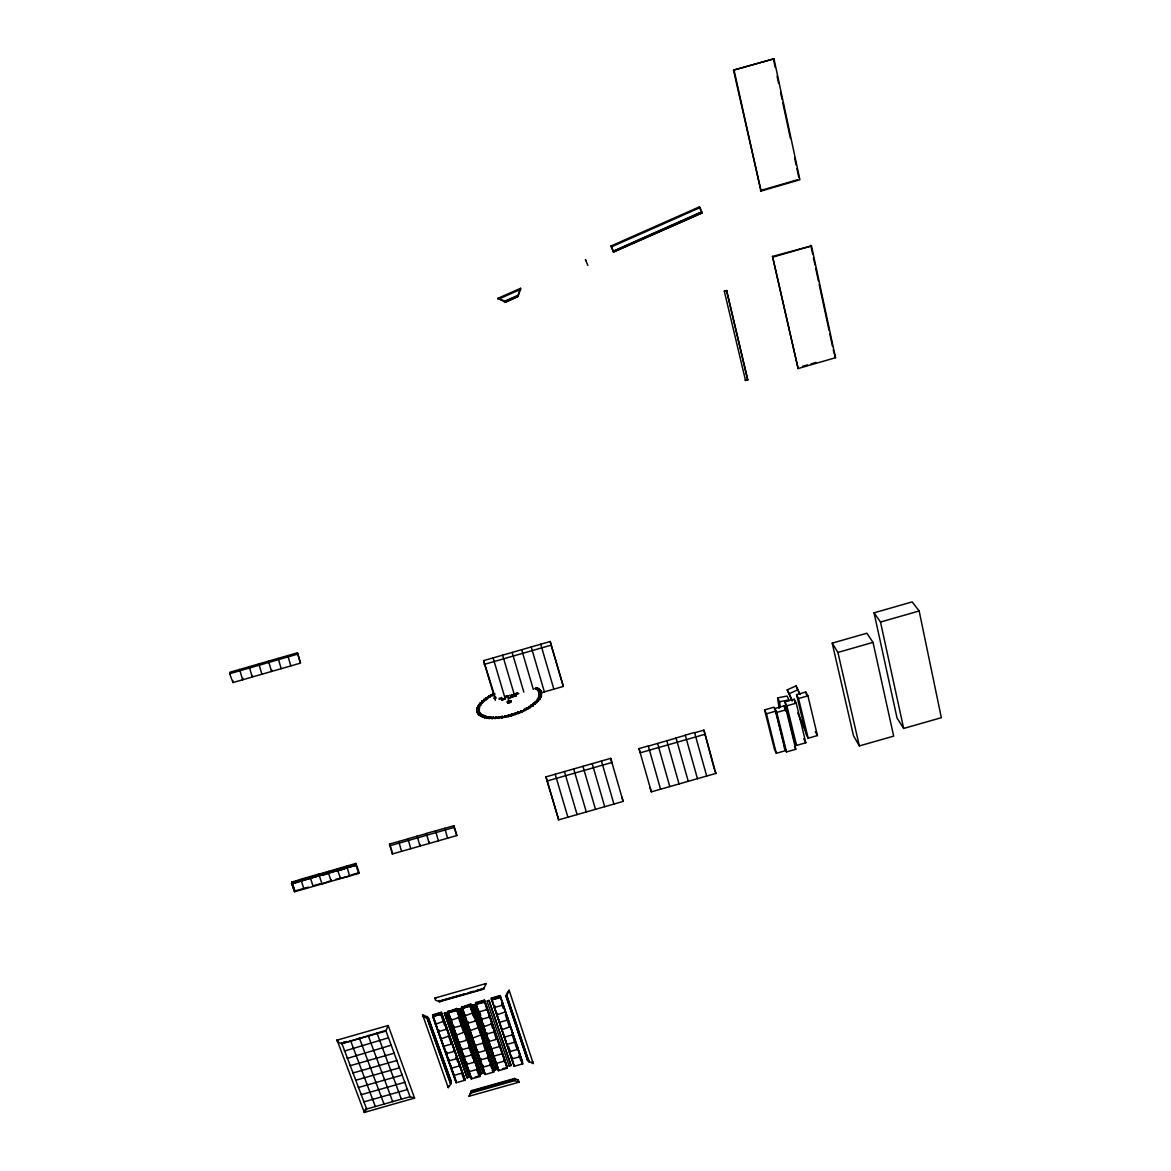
<?xml version="1.0" encoding="UTF-8"?>
<svg xmlns="http://www.w3.org/2000/svg" width="1171" height="1171" viewBox="0 0 1171 1171"><rect width="100%" height="100%" fill="white"/><g stroke="black" fill="none" stroke-linecap="round" stroke-linejoin="round"><path stroke-width="1.5" d="M379.711 1041.048L379.711 1040.287M388.216 1026.674L388.128 1025.503L337.043 1040.141L337.468 1041.839L341.639 1043.698L385.786 1031.153L388.201 1025.547L414.563 1098.091L364.313 1112.435L366.655 1108.234L364.752 1112.069M378.584 1089.762L378.584 1088.986M379.141 1065.551L379.141 1064.776M375.862 1082.546L375.862 1081.77M376.403 1058.247L376.403 1057.486M376.96 1032.91L401.36 1099.188L401.36 1098.398M375.335 1105.775L375.335 1106.566L350.495 1040.434M372.612 1099.423L372.612 1098.632M373.125 1075.3L373.139 1074.539M373.651 1050.914L373.666 1050.153M337.072 1040.082L364.313 1112.435L364.796 1109.903M369.875 1092.236L369.89 1091.445M370.387 1068.04L370.387 1067.264M370.9 1043.551L370.9 1042.79M414.563 1098.076L410.055 1096.715L366.655 1109.025L366.655 1108.249M367.138 1085.019L367.152 1084.244M367.621 1060.736L367.635 1059.975M368.133 1035.413L392.68 1101.648L392.68 1100.857M363.932 1101.091L363.918 1101.882L407.391 1089.542L407.376 1088.767M364.386 1077.788L364.401 1077.013M364.854 1053.417L364.869 1052.656M361.18 1093.919L361.166 1094.709L404.727 1082.341L404.712 1081.565M361.619 1070.528L361.634 1069.752M362.088 1046.054L362.102 1045.293M358.428 1086.717L358.414 1087.508L402.048 1075.11L402.034 1074.334M358.853 1063.239L358.868 1062.463M359.307 1037.916L384 1104.107L384 1103.316M356.072 1055.905L356.086 1055.144M355.662 1079.486L355.647 1080.277L399.37 1067.85L399.355 1067.088M353.276 1048.557L353.291 1047.796M352.881 1072.241L352.866 1073.017L396.676 1060.575L396.662 1059.799M355.896 863.437L356.189 865.603L355.852 864.71L291.564 883.08L294.55 891.76L358.75 873.42L358.794 871.473L355.896 863.437L319.185 874.093M350.1 1064.951L350.07 1065.727L393.968 1053.256L393.954 1052.495M358.75 873.42L355.852 864.71M347.304 1057.647L347.275 1058.408L391.246 1045.161M344.494 1050.299L344.464 1051.06L388.523 1037.784M346.718 865.955L349.573 876.04L335.843 879.289M410.055 1096.729L385.786 1030.392L341.639 1043.683L341.669 1042.937L366.655 1109.025M341.639 1043.683L341.669 1042.922M340.424 877.987L337.482 869.965L337.804 870.858L343.937 869.102M531.941 705.015L532.849 705.967L532.79 705.074L531.049 705.03C529.907 707.064 533.229 705.015 530.595 706.406L530.346 707.635L530.595 706.406M337.541 868.589L337.804 870.858M536.889 702.146L537.752 700.858L536.333 700.273L538.455 700.185M535.249 702.659L535.894 701.473L537.021 702.278L535.571 701.868L535.367 703.039L534.854 701.868L536.845 701.663M328.304 872.585L331.232 881.28L330.939 879.714M328.363 871.4L328.656 872.966L347.011 867.711M479.993 715.232L482.613 714.647L480.227 715.54L482.013 715.086L482.028 716.447M319.112 875.22L322.054 883.9L329.739 881.046M477.226 708.909L477.109 707.752L478.529 707.826L477.505 708.528L478.529 707.826M312.935 885.847L310.022 876.537M303.772 888.467L300.845 879.275L319.2 873.917L319.478 875.586L311.837 877.767M294.55 891.76L291.564 883.08M292.926 883.681L310.3 878.206M294.653 890.546L291.667 882.07L300.83 879.45M487.839 698.648L487.151 697.345L489.99 696.789L489.639 695.808L491.293 694.579L492.581 695.706L492.962 694.359L491.718 695.618M300.464 663.137L297.449 652.803L229.94 672.242L229.662 673.706L232.985 682.561L300.464 663.137L297.449 652.803M539.143 699.189L538.44 700.434L538.265 699.731M488.702 717.091L486.155 717.003L486.448 718.204C490.268 715.569 485.775 719.14 485.394 717.018L484.633 717.091L486.097 716.037L481.94 716.389L483.228 715.862L483.447 716.784C486.024 714.456 480.403 715.832 481.837 716.491M481.427 703.522L480.432 703.39L482.467 703.303L481.179 702.805L481.91 701.092L482.979 702.132L481.91 701.092M482.086 702.19L483.872 701.37L483.535 700.595L483.272 701.736M482.803 701.283L481.881 701.327M540.109 691.183L537.796 690.246L540.182 689.66L540.636 691.314L540.007 690.802M287.803 655.584L290.818 665.918M510.805 701.268L508.038 701.341L508.053 702.468L510.937 701.546L508.17 702.834M507.438 702.058L510.819 701.18M513.806 714.354L515.489 713.417L515.342 714.486L515.269 713.241M278.156 658.365L281.186 668.685M271.745 670.002L271.54 671.466L268.51 661.132M506.882 696.277L508.39 696.408L507.614 695.633M258.864 663.913L261.894 674.233M252.497 675.55L252.263 677.014L249.218 666.694M242.88 678.316L242.617 679.78L239.587 669.461M480.359 713.432L478.383 713.344M514.918 714.749L515.372 713.037L513.308 714.251M232.985 682.561L233.263 681.083M539.216 689.192L537.972 689.031C536.684 686.338 538.748 691.812 539.041 688.577C538.455 690.158 541.88 690.363 539.011 690.627M448.186 1086.059L448.273 1087.625L450.659 1084.185L450.542 1082.033M528.765 706.581L528.619 707.928L528.765 706.581L530.317 706.816M534.957 703.376L534.122 703.112L534.239 703.991L536.04 702.571M534.239 703.991L534.122 703.112M535.015 703.098L535.015 703.844L533.083 703.464L534.884 703.639M478.866 714.222L481.31 713.754L479.041 715.159L478.939 713.666L477.797 713.417L479.056 714.032M477.797 707.723L479.671 707.884L477.109 707.752M488.6 696.994L488.6 696.13L490.107 697.14L490.283 695.837M537.87 701.224L535.879 701.707M480.666 714.852L480.183 715.613L478.837 714.544L479.144 713.051L477.797 713.417M483.96 700.419L483.886 699.409L485.789 700.185L484.926 699.394L486.111 697.74L487.136 698.97M483.652 700.961C481.779 701.78 484.443 699.072 485.014 700.156L485.789 700.185M483.916 700.536L483.886 699.409M484.853 700.273L484.662 699.658M486.009 983.538L434.763 998.102L435.48 1000.093A1.888 0.893 32.4 0 0 435.978 1000.341L439.315 1001.776L483.682 989.173L486.038 983.567L485.321 984.255M541.178 691.49L538.528 691.71L540.987 690.875M520.539 288.329L517.655 296.79L505.857 302.016L504.394 301.737L518.387 295.546L520.539 288.329L497.836 298.371L504.394 301.737M517.655 296.79L518.27 295.224L504.291 301.401M479.598 712.29C479.159 709.553 476.538 713.52 478.017 711.426M511.303 715.188L512.21 714.895L511.434 714.178L512.312 714.442L511.493 715.818L513.893 714.764M511.493 715.818L512.195 714.076M517.231 713.622L516.587 713.139L517.684 712.056L518.636 712.685M525.881 709.465L526.247 708.074L527.77 708.792L528.985 707.723M486.302 717.589L491.147 717.34L488.995 718.54L488.527 717.384L491.147 717.34M539.202 690.041L536.64 689.28L539.041 688.577M532.132 705.63L532.981 705.703M533.376 704.708L534.02 704.195L532.849 705.967M538.748 689.719L536.64 689.28M508.961 697.77L509.751 697.535M536.128 702.981L535.118 703.464M486.785 698.062L486.843 698.926L486.111 697.74M486.097 698.165L485.218 699.087M538.982 692.939L541.456 692.207L540.299 693.056L539.816 692.324L540.621 693.539C543.154 692.046 535.967 693.525 540.621 693.539M539.084 693.305L539.187 692.559M477.285 709.128L479.378 709.304L476.948 709.919M476.934 711.383L479.173 711.046L477.285 709.919M479.173 711.046L479.276 710.299M507.848 716.11L510.541 715.686L508.038 716.725L508.258 715.422L509.019 716.052M508.99 714.969L508.038 716.725M483.608 988.441C481.925 991.369 483.901 986.07 483.682 989.173M529.014 1062.068L506.78 995.804L506.56 993.784L509.122 990.227L533.273 1063.634L527.667 1060.78L506.004 996.184L506.633 994.516M506.004 996.184L506.706 995.072L528.911 1061.307M506.78 995.804L509.136 990.271M450.586 1082.809L451.259 1081.741L428.308 1017.584L422.57 1014.657L448.2 1087.581M451.289 1082.341L450.615 1083.409L427.064 1017.599L428.337 1018.155L451.259 1081.741M517.802 1079.838L514.596 1078.476L471.342 1090.728L469.029 1096.261L519.104 1082.15L518.285 1080.072A1.859 0.893 34.6 0 0 517.787 1079.794M471.401 1091.504L472.074 1090.435L469.22 1096.261M496.958 717.501L499.636 717.091L494.586 718.043C499.988 715.642 488.658 720.136 496.109 717.238L495.333 718.496L495.992 716.872M524.959 710.504L524.447 709.611L522.969 710.914L524.33 709.245L524.959 710.504L524.447 709.377M489.712 696.247L491.483 695.179M476.743 710.768L477.505 711.104M539.655 690.978L540.27 690.275M529.76 706.347L530.434 707.196M489.141 696.511L488.219 696.95M520.451 712.378L518.285 713.549L520.436 712.392M541.5 695.808L539.846 695.12L540.241 695.896L541.5 695.808L539.099 694.271L541.558 693.656M539.216 694.637L541.309 694.022M477.168 709.553L479.261 708.938M504.408 716.857L507.16 716.55L504.408 716.857L505.462 715.935L505.652 716.828M505.77 715.715C503.545 718.379 507.248 715.744 505.082 715.73L503.632 717.369M504.613 717.472L505.667 716.55M526.511 709.538L524.886 710.329M521.593 710.987L519.895 712.275L521.476 710.607L521.885 711.939L521.519 710.768M527.858 708.967L527.009 707.796M541.631 692.822L541.031 692.251M527.155 708.792L529.204 707.811L528.502 707.562M538.528 691.71L540.197 691.827L540.636 690.788M538.894 695.676L540.9 695.867L540.212 696.496C536.538 694.476 544.134 696.525 539.992 693.686M478.397 712.905L477.607 712.334L479.481 711.924M477.475 708.031L479.554 707.518M502.227 716.52L501.232 718.043L505.887 716.081M501.671 717.267L502.725 716.667M516.704 713.505L517.684 712.056M540.914 693.817L541.749 694.271M524.359 710.27L526.569 709.45M507.76 702.015L509.956 701.136M477.417 709.699L477.197 710.753L479.393 710.665M493.533 693.935L492.318 694.418L493.781 694.169M513.82 714.822L511.947 715.364M538.367 697.169L540.9 697.418L539.348 696.643C540.753 698.706 536.596 696.394 539.494 698.077M538.47 697.535L540.563 697.111M478.544 707.43L478.119 706.45L480.183 706.025L478.441 705.732L479.232 705.118M497.748 717.823L502.066 716.637M499.519 716.725L498.524 718.072L502.608 716.301M497.938 718.452L499.636 717.091M498.48 718.262L499.27 717.56L498.539 717.12M504.218 699.058L505.008 698.399C507.014 699.131 502.33 698.633 505.082 698.809M540.592 694.974L541.28 694.344L539.099 694.271M521.373 711.661L523.598 710.899L521.827 711.763M539.084 699.102L538.528 698.209L539.655 698.267L537.504 698.692L538.44 699.702L537.621 699.072L539.685 698.75L539.377 697.696M477.563 710.27L476.758 709.304M478.954 704.679L481.12 704.503L479.612 704.108L480.447 703.478M480.037 704.737L478.866 704.474L479.144 705.293L481.12 704.503M496.533 716.974L495.392 718.306M494.777 718.657L496.65 717.34M517.172 713.681L515.196 713.929M500.998 698.531C502.901 695.867 499.358 699.102 502.271 698.282M509.985 715.218L511.434 714.178M518.094 712.934L518.446 712.056M495.787 698.106L494.294 698.106L495.801 697.287M506.897 716.315L509.092 715.335M536.947 700.99L538.645 700.8M481.237 704.869L479.715 704.327L481.925 702.6M491.6 718.072L493.152 717.267L492.332 718.555L491.6 718.072L492.332 718.555M493.225 718.16C490.693 718.233 496.548 716.008 491.791 718.687M481.94 716.389L484.077 717.091L483.228 715.862M506.648 716.037L508.258 715.027M514.728 714.134L516.587 713.139M539.524 698.443L539.831 697.872M515.05 714.12L515.372 713.037M479.32 706.918L479.1 704.81M493.694 717.062C493.137 717.633 488.541 719.199 490.649 717.794L488.805 717.911L491.03 716.974M488.995 718.54L490.107 717.896M538.323 699.336L539.933 699.087L539.655 698.267M538.382 700.097L538.719 699.541M337.116 1040.024L337.848 1039.994A1.888 0.981 31.3 0 1 338.36 1040.126M488.585 716.711L486.448 718.204M486.975 718.13L488.117 717.384M495.787 698.282L493.986 698.414L495.45 697.331M481.984 701.824L481.501 702.38M497.06 717.823L494.586 718.043M533.8 704.547L532.864 705.542L531.049 705.03M487.721 698.282L485.98 698.004M483.945 717.076L485.702 716.447L484.648 717.647L483.945 717.076L484.648 717.647M484.15 717.691L485.863 716.945M792.182 701.122L787.205 689.865L796.031 685.913L800.188 694.549M787.205 689.865L789.195 693.671L798.066 689.704M503.545 717.399L501.232 718.043M701.839 212.097L702 212.961L613.56 252.087L610.94 246.027L699.336 206.886L700.112 207.604L701.839 212.097L613.297 251.267L699.907 212.58M610.94 246.027L611.496 246.832L700.112 207.604M498.114 299.308L520.875 289.237M613.384 251.838L702 212.961M516.074 297.171L505.857 302.016M505.77 696.174L505.213 697.301L506.34 696.16M483.799 700.17L483.228 700.726M528.868 706.947L529.614 706.64M483.711 715.847L482.613 716.989M482.13 717.003L484.223 715.422M539.714 697.506L539.933 699.087M501.027 717.428L502.579 717.34M527.126 708.162L526.247 708.074M538.192 689.046L535.191 688.446L537.299 688.241M536.259 688.094L537.752 688.241M535.293 688.811L537.006 687.801M491.264 717.984L493.811 717.428M530.712 706.786L531.546 706.201M538.982 689.543L539.787 690.129M495.113 693.964L494.206 693.964M478.837 714.544L480.813 714.778M479.041 715.159L480.769 714.661M733.5 70.158L773.972 58.799L799.895 179.749L761.018 191.049L733.5 70.158L773.972 58.799M760.389 190.566L797.495 179.778M772.509 256.449L811.488 245.91L835.509 357.726L798.11 368.543L772.509 256.449L798.11 368.543M773.167 257.035L811.488 245.91M745.561 380.575L724.307 291.169L726.591 290.51L747.801 379.931L745.341 380.297L747.801 379.931M726.796 290.73L724.307 291.169M802.53 366.333L807.609 364.854M811.005 363.874L816.099 362.41M229.662 673.706L297.288 654.238M495.392 700.317L483.594 660.634L550.238 641.488L563.339 686.426L539.641 693.217M484.106 664.411L551.087 645.177L550.238 641.488M499.344 698.018L499.754 698.897M515.767 693.349L516.85 694.096L515.591 693.642M509.692 695.179L511.039 695.764L511.727 694.593M510.922 701.502L509.239 701.985L507.599 696.701M496.241 717.808L495.494 717.355M874.049 612.828L912.18 601.894L919.147 610.969L941.338 717.691L903.661 728.45L897.059 718.116L874.049 612.828L880.519 622.035L903.661 728.45M880.519 622.035L919.147 610.969M832.2 643.142L866.862 633.218L873.01 642.381L893.678 736.12L859.353 745.927L853.498 735.71L832.2 643.142L837.909 652.437L859.353 745.927M837.909 652.437L873.01 642.381M796.529 694.666L805.838 692.002L807.917 695.852L817.417 735.578L808.151 738.228L806.087 734.217L796.529 694.666L798.563 698.516L808.151 738.228M784.892 701.927L794.201 699.263L796.221 703.142L805.809 742.765L796.558 745.4L794.553 741.375L784.892 701.927L786.883 705.806L796.558 745.4M798.563 698.516L807.917 695.852M764.59 709.875L773.87 707.211L775.802 711.119L785.58 750.64L776.329 753.29L774.426 749.22L764.59 709.875L766.463 713.798L776.329 753.29M784.131 705.85L774.836 708.514L776.768 712.422L786.531 751.914L795.782 749.279L786.107 709.758L784.131 705.85L785.39 710.987M786.883 705.806L796.221 703.142M694.637 732.797L703.917 730.133L715.92 773.402L651.354 791.845L639 748.591L648.266 745.942L660.576 789.21M685.313 735.3L676.048 737.95L688.241 781.306M648.324 746.103L676.091 738.081M545.949 776.871L610.706 758.354L623.133 801.432L558.684 819.846L545.949 776.871L558.684 819.846M766.463 713.798L775.802 711.119M776.768 712.422L786.107 709.758M705.484 734.144L640.303 752.792L639 748.591M546.755 781.116L611.818 762.497L610.706 758.354M429.113 841.729L429.201 843.442L426.332 833.401L453.982 825.731L456.836 835.552L392.373 853.981L389.504 844.071L407.918 838.904M426.346 833.62L407.918 838.773L410.787 848.712M389.519 845.872L454.114 827.414L453.982 825.731M291.623 882.568L355.867 864.198M321.015 875.147L327.133 873.405M349.661 866.964L356.189 865.091M291.506 883.768L355.838 865.384M322.508 875.235L327.104 873.917M294.609 891.072L308.354 887.15M314.457 885.408L320.561 883.666M351.124 874.927L358.765 872.746M464.858 993.769L439.271 1001.044L440.559 1001.6L439.242 1000.488L439.315 1001.776M468.268 992.803L473.377 991.354M476.787 990.388L481.91 988.924M440.53 1001.029L482.862 988.997M434.763 1021.493L432.611 1014.803L441.438 1012.3L464.77 1078.901L463.818 1079.164L461.828 1073.558M470.713 1003.971L493.708 1072.08L485.014 1074.554L461.93 1007.221L470.713 1003.971L493.577 1070.733L492.332 1070.206M482.789 1024.113L475.572 1002.596L484.413 1000.078L507.043 1066.898L484.413 1000.078M497.47 1013.457L496.416 1012.988L503.998 1035.852L491.352 998.102L500.193 995.599L522.486 1061.746L521.607 1062.77M432.641 1015.55L441.438 1012.3M462.999 1054.442L447.966 1011.744L456.749 1008.494L479.847 1075.154L456.749 1008.494M461.93 1007.221L470.771 1004.718M475.646 1003.327L484.472 1000.81M491.425 998.834L500.193 995.599M432.67 1016.121L441.511 1013.618L464.872 1080.262L456.178 1082.721L432.67 1016.121L434.792 1022.063M447.966 1011.744L456.807 1009.226M475.689 1003.898L484.531 1001.381L507.116 1067.498L507.189 1068.259L498.495 1070.718L475.689 1003.898L498.495 1070.718M491.483 999.405L500.339 996.887L522.734 1063.853L514.04 1066.313L491.483 999.405L491.557 1000.136L500.339 996.887M435.641 1015.608L440.823 1014.715M444.438 1013.105L446.4 1012.549L469.044 1076.808L467.156 1077.949L444.438 1013.105L467.156 1077.949M458.812 1009.021L460.774 1008.465L483.184 1072.797L481.296 1073.939L458.812 1009.021L481.296 1073.939M463.204 1007.777L470.113 1006.387M472.66 1005.084L474.621 1004.528L496.811 1068.933L494.938 1070.06L472.66 1005.084L494.938 1070.06M476.904 1003.884L483.828 1002.493M487.077 1000.985L489.039 1000.429L511.054 1065.493L509.122 1066.049L487.136 1001.556L489.039 1000.429M492.698 999.39L499.636 997.999L499.285 996.609M448.01 1012.315L456.851 1009.797L479.89 1075.739L479.964 1076.515L471.269 1078.974L448.01 1012.315L471.269 1078.974M343.235 1042.483L346.367 1041.605M432.714 1016.867L441.511 1013.618M444.468 1013.676L446.4 1012.549M458.842 1009.592L460.774 1008.465M462.033 1008.524L470.815 1005.274L462.033 1008.524L485.014 1074.554M472.718 1005.655L474.621 1004.528M475.748 1004.63L484.531 1001.381M343.366 1042.439L346.762 1041.487M448.054 1013.047L456.851 1009.797M443.121 1020.746L444.058 1019.721M494.938 1006.021L493.884 1005.567L495.904 1011.51M494.996 1006.592L494.103 1007.602L502.93 1005.084L501.876 1004.63L502.71 1003.064M444.731 1025.767L443.165 1021.317L444.146 1021.039L435.363 1024.303L436.3 1023.278M451.567 1018.887L450.542 1018.433L452.621 1024.347M458.432 1016.94L459.354 1015.93M465.546 1014.964L464.624 1015.974L473.391 1012.725L472.411 1013.003L473.948 1017.467M486.097 1009.124L487.151 1009.578L478.324 1012.081L478.251 1011.349L479.232 1011.071L480.769 1015.52M451.611 1019.473L450.674 1020.483L459.442 1017.233L458.461 1017.511L463.643 1032.31L464.609 1032.032L455.885 1035.281L455.826 1034.535M437.925 1030.378L437.895 1029.616L443.165 1045.074L437.925 1030.378L438.905 1030.099M468.078 1021.8L467.039 1021.332L474.782 1044.151M488.585 1015.974L489.493 1014.964M438.935 1030.67L437.998 1031.695L446.81 1029.192L445.785 1028.724L446.678 1027.128M454.172 1026.294L453.148 1025.825L458.373 1041.297M468.122 1022.371L467.2 1023.395L476.012 1020.892L474.972 1020.424L475.836 1018.843M488.644 1016.545L489.683 1017.014L480.871 1019.517L481.735 1017.921M497.529 1014.027L496.621 1015.037L505.36 1011.803M454.216 1026.879L453.279 1027.904L462.091 1025.401L461.052 1024.932L461.945 1023.337M448.361 1035.515L449.283 1034.491M485.321 1031.49L483.301 1025.591L484.282 1025.313M491.117 1023.381L492.01 1022.356M484.326 1025.898L483.418 1026.908L492.142 1023.674L491.161 1023.952L492.684 1028.372M505.316 1014.467L506.882 1019.487L507.936 1019.956L499.139 1022.444L499.066 1021.712M493.298 1054.134L493.372 1054.895L485.833 1032.968L486.814 1032.69M486.858 1033.261L485.965 1034.286L494.733 1031.797L493.694 1031.329L494.528 1029.719M450.996 1043.449L452.021 1043.932L443.238 1046.42L443.194 1045.659M466.175 1039.087L467.083 1038.062M459.398 1041.605L458.461 1042.629L467.244 1040.141L466.219 1039.658M445.77 1052.392L446.751 1052.114M453.543 1050.182L454.465 1049.143M482.569 1041.941L483.462 1040.917M489.332 1040.024L488.292 1039.541L495.875 1062.141M446.78 1052.7L445.844 1053.739L454.611 1051.251L453.587 1050.768M468.737 1046.406L469.644 1045.381M482.613 1042.527L483.652 1042.995L474.899 1045.483L474.826 1044.737M493.635 1030.743L496.197 1038.662L497.251 1039.145L488.483 1041.634L488.409 1040.873M511.844 1034.227L512.913 1034.696L504.145 1037.184L504.057 1036.437M468.781 1046.991L469.805 1047.474L461.052 1049.963L461.93 1048.338M453.484 1073.383L453.528 1074.158L448.361 1059.667L449.342 1059.404M449.371 1059.989L448.449 1061.028L457.188 1058.54L456.163 1058.057L457.056 1056.432M485.087 1049.245L485.994 1048.221M464.492 1055.627L463.526 1055.905L471.166 1077.613L463.467 1055.144M485.145 1049.831L486.185 1050.314L477.431 1052.802L478.339 1051.763L477.256 1050.694M514.318 1041.546L515.386 1042.029L506.633 1044.503L506.545 1043.756M464.536 1056.213L463.614 1057.252L472.352 1054.778L471.328 1054.281M480.827 1058.452L479.788 1057.969L481.808 1063.766M487.604 1056.535L488.497 1055.495M516.718 1048.265L517.597 1047.24M467.039 1062.887L466.014 1062.404M480.871 1059.038L479.964 1060.077L488.702 1057.603L488.629 1056.842L487.663 1057.106L489.156 1061.468M508.873 1049.714L510 1050.768L509.107 1051.807L517.845 1049.333L516.792 1048.85M467.083 1063.488L466.175 1064.527L474.899 1062.038L473.874 1061.555L474.723 1059.931M483.345 1065.698L482.306 1065.215L484.311 1070.982M483.389 1066.283L482.496 1067.323L491.205 1064.849L490.166 1064.366L491 1062.741M512.4 1057.457L511.346 1056.974M503.676 1060.531L504.73 1061.014L496.006 1063.488L495.933 1062.726M512.459 1058.042L511.581 1059.067L520.305 1056.608L519.236 1056.11M467.112 1077.349L469.044 1076.808M481.252 1073.339L483.184 1072.797M494.879 1069.474L496.811 1068.933M510.98 1064.907L509.122 1066.049M463.848 1079.764L464.814 1079.486M493.635 1071.319L492.391 1070.792M498.422 1069.957L499.388 1069.679M502.476 1068.801L507.116 1067.498M521.681 1063.356L522.734 1063.853M471.21 1078.198L472.176 1077.935M475.265 1077.057L479.89 1075.739M472.118 1091.035L513.513 1079.311L514.742 1079.838L471.445 1092.104L471.342 1090.728M473.128 1091.021L514.684 1079.238L513.513 1079.311M471.503 1092.88L514.83 1080.613L518.05 1081.975A1.859 0.893 34.6 0 0 518.519 1082.136L519.016 1082.165M477.958 706.318L479.115 706.303L478.866 704.474M537.913 690.627L540.182 689.66M479.525 713.124L478.368 714.09L479.729 713.739L479.144 713.051M480.242 713.066L478.471 713.929M477.988 714.032L479.686 713.607M434.763 998.102L435.378 998.131A1.888 0.893 32.4 0 1 435.89 998.307M493.152 717.267L492.947 718.233M492.288 717.984L493.342 717.882M507.629 695.75L508.009 696.511L507.233 696.116M538.762 691.724L540.636 691.314M539.48 691.695L540.826 691.402M477.095 712.144L478.778 711.953L477.622 712.861L477.095 712.144L477.622 712.861M477.285 712.758L478.924 712.436M777.617 697.916L787.029 696.028L789.005 699.863L779.564 701.766L777.617 697.916L779.139 708.411M509.985 715.569L512.312 714.442M539.289 692.939L541.456 692.207M479.056 710.68L477.226 711.5M477.446 709.275L479.378 709.304M480.256 715.613L482.203 715.701M478.28 709.289L477.183 710.05M535.308 688.753L537.255 688.548M480.783 715.218L482.73 715.027L480.871 716.169M485.702 716.447L486.214 717.135M484.75 717.457L485.555 717.384M536.684 689.602L538.558 689.514M478.017 706.742L478.983 706.113M537.767 690.597L539.538 690.612M537.562 687.626L535.996 688.709M480.417 716.154L481.662 716.008M539.831 698.882L538.806 699.043M479.056 705.088L480.227 705.352L479.949 704.532M481.222 702.907L480.227 702.79L481.442 703.742M478.778 711.953L478.676 713.051M534.313 703.742L535.147 704.005M483.799 699.658L484.589 699.907M484.033 700.17L485.131 700.521M497.836 298.371L504.101 300.786M505.931 995.628L527.594 1060.194L528.838 1060.721L528.736 1059.96M450.659 1084.185L427.093 1018.346L422.541 1016.062M532.278 1061.497L533.244 1062.375M478.471 709.904L477.666 708.192M491.147 717.603L490.429 718.086M478.719 708.44L478.339 707.665M701.063 211.366L701.766 212.741M835.509 357.726L833.254 349.924M491.835 695.969L491.293 694.579M540.226 696.467L540.9 697.418M477.812 706.142L478.368 706.991M585.895 260.46L585.398 259.611L587.857 265.422M815.309 731.582L817.417 735.578M803.76 738.74L805.809 742.765M794.45 746.571L795.782 749.279M786.531 751.914L784.585 747.859L775.685 711.939M784.277 747.932L785.58 750.64M789.195 693.671L792.035 700.126M797.744 713.051L805.575 730.792L799.983 718.804M796.031 685.913L799.573 693.964M611.496 246.832L613.56 252.087M714.852 770.62L715.92 773.402M699.336 206.886L700.492 209.872M291.667 882.07L294.697 890.062M427.005 1016.296L448.727 1076.983M427.034 1017.028L436.695 1044.02M438.51 1049.084L442.726 1060.882M443.941 1064.263L447.556 1074.378M432.611 1014.803L437.369 1028.138M443.648 1045.791L447.805 1057.457M449.869 1063.268L456.09 1081.36L454.041 1075.593M435.29 1022.971L437.398 1028.899M443.692 1046.537L447.849 1058.218M435.319 1023.556L453.616 1075.52L462.325 1073.046L462.267 1072.285M454.085 1076.193L456.178 1082.721M440.501 1013.325L442.579 1019.678M448.874 1036.994L450.952 1042.863L451.889 1041.839M456.134 1057.472L457.671 1061.834M446.429 1013.12L469.088 1077.393M441.482 1013.047L464.77 1078.901M441.555 1014.349L464.872 1080.262M448.947 1011.466L449.24 1012.286L456.148 1010.91M389.504 844.071L391.787 850.541M447.922 1010.997L450.015 1016.94M458.842 1042.014L460.906 1047.855M461.418 1049.318L462.955 1053.695M460.803 1009.036L483.228 1073.383M401.58 851.346L398.711 841.437M456.895 1010.544L479.964 1076.515M469.234 1047.869L470.771 1052.246M472.85 1058.643L471.284 1053.71L472.191 1052.67M476.963 1070.396L478.602 1074.627M461.872 1006.489L464.463 1013.925M464.989 1015.403L466.526 1019.853M475.221 1044.854L479.276 1056.505M470.874 1006.021L493.708 1072.08M469.791 1004.996L471.796 1010.793M473.391 1015.403L472.367 1012.447L473.274 1011.422M483.067 1043.405L484.589 1047.796M490.107 1063.78L491.776 1068.596M469.834 1005.552L471.84 1011.349M666.826 740.745L679.019 783.941M476.626 1003.049L476.948 1004.44M475.572 1002.596L478.207 1010.778M478.646 1011.524L485.262 1030.743M487.78 1038.077L485.76 1032.207L485.833 1032.968M496.299 1062.829L498.29 1068.596M493.884 1056.344L498.363 1069.372M474.679 1005.099L496.87 1069.518M484.604 1002.113L507.189 1068.259M508.507 1046.391L510 1050.768M438.408 840.822L435.539 830.766M491.352 998.102L493.386 1004.074M504.423 1036.569L506.487 1043.171L504.496 1037.316M506.897 1043.888L513.308 1062.756M506.984 1044.634L513.879 1064.966L513.791 1064.205M489.097 1000.985L511.054 1065.493M501.803 1004.074L503.31 1008.538M507.804 1021.873L509.312 1026.294L510.19 1025.269M512.283 1035.105L514.259 1040.975L515.138 1039.95M514.742 1042.424L516.294 1047.386M520.861 1060.941L519.163 1055.539L520.041 1054.5M447.629 838.187L444.76 828.263M500.266 996.331L522.573 1062.492M454.114 827.414L456.836 835.552M657.59 743.468L669.797 786.575M480.081 714.72L479.451 714.661M477.812 710.05L478.251 711.163M489.902 717.267L490.166 718.13M487.429 716.974L487.853 717.823L486.946 717.56M480.227 702.79L480.564 703.844M488.6 696.13L489.141 697.374M501.949 716.271L502.315 717.442M501.7 716.725L502.432 717.15L501.554 717.223M483.594 660.634L494.821 696.394M498.919 716.652L499.329 717.794M504.877 697.594L493.108 657.912M518.475 712.656L518.475 711.88M518.065 712.334L518.285 713.549M514.845 713.505L515.342 714.486M524.33 709.245L524.637 709.992M524.154 709.655L524.667 710.782M521.476 710.607L521.885 711.939M521.183 711.046L521.549 712.217M514.362 694.871L502.622 655.175M650.007 787.498L651.354 791.845M529.497 706.274L529.76 707.24M523.847 692.163L512.151 652.437M527.199 707.899L527.609 709.245M533.332 689.441L521.666 649.7M536.786 701.531L537.021 702.527M534.913 703.478L535.074 704.254M567.891 817.226L555.2 774.236M577.098 814.592L564.451 771.587M540.094 696.116L540.417 696.921M586.305 811.957L573.688 768.937M544.383 691.856L531.195 646.963M553.854 689.134L540.709 644.226M551.087 645.177L563.339 686.426M595.512 809.337L582.938 766.288M604.719 806.702L592.189 763.653M613.926 804.067L601.44 761.004M697.462 778.671L685.255 735.139L694.52 732.475L706.699 776.036M621.977 797.144L623.133 801.432M703.917 730.133L714.31 769.245M794.201 699.263L795.021 702.702M805.838 692.002L806.658 695.457M726.591 290.51L747.581 379.653M734.115 70.436L761.018 191.049M773.299 58.55L775.202 67.435M777.105 76.305L778.627 83.404M780.53 92.289L782.052 99.389M782.813 102.946L790.44 138.456M794.626 157.983L796.148 165.082M796.909 168.639L798.812 177.509M810.771 245.354L812.689 254.209M813.45 257.766L814.972 264.851M815.733 268.393L818.397 280.806M819.158 284.348L829.068 330.427M829.829 333.969L832.493 346.367M533.083 703.464L533.273 704.327M509.019 700.917L509.239 702.322M500.222 698.867L498.963 699.116M779.564 701.766L780.31 707.035M512.664 1032.617L512.752 1033.364M510.351 1026.586L501.642 1029.836L501.569 1029.089M513.952 1065.551L514.04 1066.313M507.702 1017.892L506.882 1019.487M514.596 1078.476L514.83 1080.613M505.213 1010.5L505.301 1011.232M501.422 1027.772L501.51 1028.504M504.496 1058.906L504.584 1059.667M498.919 1020.395L499.007 1021.141M502.022 1051.66L502.096 1052.407M502.169 1052.992L502.242 1053.754L493.503 1056.227L493.43 1055.466M499.534 1044.371L499.607 1045.132M499.666 1045.703L499.754 1046.464L491 1048.953L490.927 1048.191M497.031 1037.067L496.197 1038.662M486.946 1007.543L487.019 1008.275M490.795 1046.859L490.869 1047.606M483.228 1024.845L483.301 1025.591M484.823 1072.416L484.882 1073.192M480.93 1033.583L481.003 1034.33M481.047 1034.915L472.337 1038.15L472.279 1037.404M478.397 1026.22L478.456 1026.967M478.515 1027.553L469.776 1030.787L469.717 1030.041M477.256 1067.176L477.329 1067.937M477.373 1068.523L477.431 1069.299L468.722 1071.758L468.663 1070.997M472.176 1036.072L472.235 1036.818M469.615 1028.724L469.673 1029.47M468.561 1069.635L468.62 1070.411M464.521 1030.714L463.643 1032.31M462.179 1070.923L462.223 1071.685M459.618 1063.692L459.661 1064.454M459.705 1065.039L459.764 1065.815L451.04 1068.289L450.996 1067.513M455.739 1033.203L455.797 1033.949M449.371 1035.823L440.618 1039.072L440.589 1038.326M450.908 1066.166L450.952 1066.927M448.317 1058.906L448.361 1059.667M440.516 1036.994L440.559 1037.74M427.064 1017.599L427.093 1018.346M419.921 844.364L419.994 846.077L417.125 836.153M398.682 1091.226L398.696 1092.016M396.003 1084.039L396.018 1084.814M392.358 852.166L392.373 853.981M393.31 1076.822L393.324 1077.598M390.616 1069.562L390.616 1070.338M389.987 1093.699L390.002 1094.475M387.908 1062.287L387.908 1063.063M387.294 1086.512L387.294 1087.288M385.186 1054.983L385.186 1055.744M384.586 1079.296L384.586 1080.072M382.449 1047.65L382.449 1048.411M381.878 1072.051L381.878 1072.826M381.307 1096.158L381.307 1096.949M511.142 701.795A2.108 0.849 -17.3 0 1 509.59 702.761A2.108 0.849 -17.3 0 1 507.687 702.951M507.526 701.956A2.108 0.849 -17.3 0 1 510.132 700.975M413.817 1098.252A1.844 0.966 33.3 0 1 413.319 1098.091M338.273 1042.278A1.888 0.981 31.3 0 1 337.76 1042.029M505.345 696.877L506.311 696.774L505.345 696.877M502.022 699.848C501.744 701.385 501.232 697.799 502.022 699.848M514.069 696.174L515.094 696.028L514.098 696.116M514.157 694.315L515.533 694.066L514.157 694.315M512.269 694.871L513.63 694.608L512.269 694.871M513.191 696.643L511.976 697.331L511.8 696.233L513.191 696.643M515.43 696.028L513.718 696.423L515.43 696.028M503.398 698.648L502.608 700.258L503.398 698.648M508.887 697.916C507.116 697.433 512.547 697.199 508.887 697.916M517.436 693.159L518.592 693.598L517.436 693.159M517.231 692.837L517.099 694.037L517.231 692.837M510.907 696.818L510.717 697.696L510.907 696.818M516.016 695.34L515.826 696.233L516.016 695.34M508.229 702.644A2.108 0.849 -17.3 0 0 511.142 701.034A2.108 0.849 -17.3 0 0 507.994 701.18A2.108 0.849 -17.3 0 0 508.229 702.644"/></g></svg>
